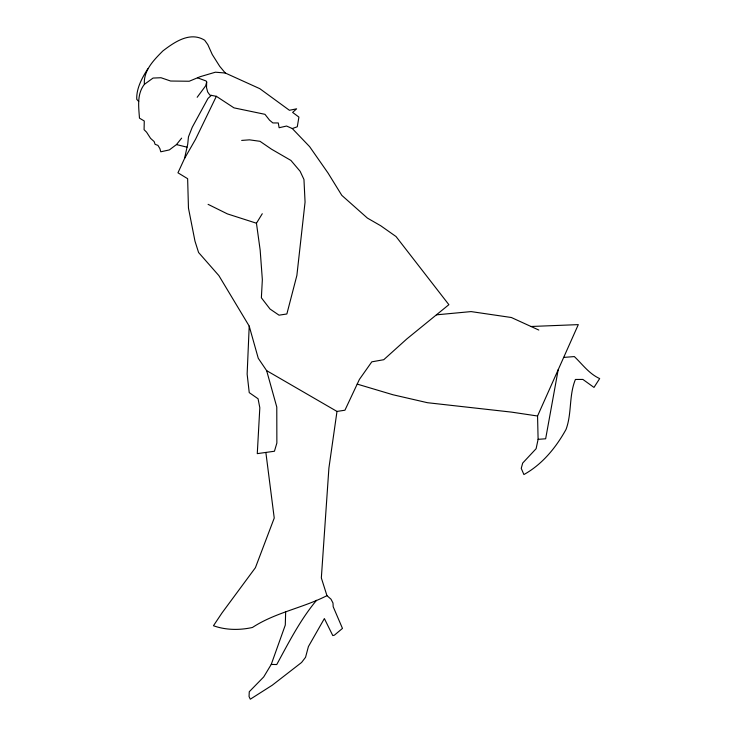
<?xml version="1.0" encoding="UTF-8"?>
<svg xmlns="http://www.w3.org/2000/svg" width="736" height="736" viewBox="0 0 736 736"><rect width="100%" height="100%" fill="white"/><g stroke="black" fill="none" stroke-linecap="round" stroke-linejoin="round"><path stroke-width="1.1" d="M285.66 611.662L285.292 625.066L271.244 664.415L263.7 676.954L249.265 691.739L249.053 696.532L250.295 699.2L272.274 685.207L301.585 662.474L305.55 657.294L308.412 646.567L324.374 618.571L332.782 635.573L334.402 635.168L342.47 628.406L333.187 606.731L332.985 603.014L330.979 599.15L326.959 595.663L321.338 577.935L328.9 468.105L336.987 411.433L266.644 370.64L258.262 358.285L249.21 326.103L218.877 275.614L198.582 252.503L194.985 241.169L188.462 208.113L187.634 178.692L177.956 172.804L184.524 158.534L195.518 139.334L216.356 96.306L233.974 107.861L264.96 114.319L269.542 120.161L272.863 122.94L278.282 122.958L279.119 127.733L286.58 126.04L292.293 128.552L309.617 146.639L328.054 173.061L341.817 195.371L367.402 218.086L380.742 225.768L396.023 236.532L448.877 304.686L406.879 338.882L383.76 359.711L371.8 361.836L359.407 379.408L344.936 410.219L336.987 411.433M181.645 138.129L176.465 144.578L169.335 149.923L160.779 151.791L159.878 148.589L157.955 145.388L155.094 144.33L154.146 141.56L150.576 138.359L146.565 132.167L144.081 129.692L144.265 120.989L139.472 118.156C138.672 106.84 136.749 94.042 144.394 84.355C143.281 70.555 153.907 59.947 162.877 50.931C174.496 42.053 190.081 31.206 204.682 40.241L207.837 44.666L212.262 54.528L219.714 66.323L225.299 73.02L259.817 88.679L289.423 110.29L296.617 108.818L292.634 112.424L298.917 117.088L297.28 126.776L292.293 128.552M197.487 77.804L206.089 80.978L206.687 81.981L206.512 87.538L207.644 91.945L209.843 95.082L216.356 96.306M249.21 326.103L247.14 374.109L249.237 392.619L258.069 398.765L259.817 407.753L257.278 453.634L274.445 451.242L276.865 443.017L276.782 407.072L266.644 370.64M558.182 369.739L545.652 438.785L538.108 439.337L536.112 448.702L522.68 463.082L521.244 468.372L523.903 474.554C542.248 464.425 556.048 447.525 566.067 429.346C571.973 413.328 568.808 395.6 575.414 379.454L582.894 379.436L593.989 387.421L599.665 378.58C588.993 373.713 582.48 364.32 574.338 356.574L563.684 357.411M184.524 158.534L187.735 144.09L188.453 136.868L192.262 127.218L207.984 98.431L211.361 95.367M206.687 81.981L205.648 85.836L197.174 97.281M538.108 439.337L537.556 416.006L578.303 324.622L531.015 326.49M241.675 140.42L249.486 139.84L259.992 141.303L271.52 149.196L290.904 160.42L300.122 171.286L303.959 179.474L305.063 202.096L296.875 275.457L286.865 313.978L279.027 315.174L270.02 309.019L261.372 297.786L262.347 279.671L260.167 250.157L256.45 223.22L262.274 213.725M147.826 68.77C142.131 77.74 136.243 88.495 136.758 99.351L138.718 101.458M316.563 600.282C300.38 619.602 288.751 642.482 276.745 664.553L271.244 664.415M144.394 84.355L153.051 78.062L161.009 77.731L170.605 81.024L189.216 81.245L200.174 76.691L215.4 72.202L225.299 73.02M326.959 595.663C302.754 608.019 275.393 612.444 252.43 627.477C239.678 630.301 225.796 630.218 213.458 625.738L222.014 612.922L255.41 567.695L274.234 518.052L265.862 452.438M436.402 314.842L471.095 311.595L511.373 317.51L538.807 330.05M537.556 416.006L511.419 412.105L427.432 402.702L393.024 394.772L357.208 384.1M176.465 144.578L187.045 147.182M256.45 223.22L227.415 213.9L208.086 204.341"/></g></svg>
